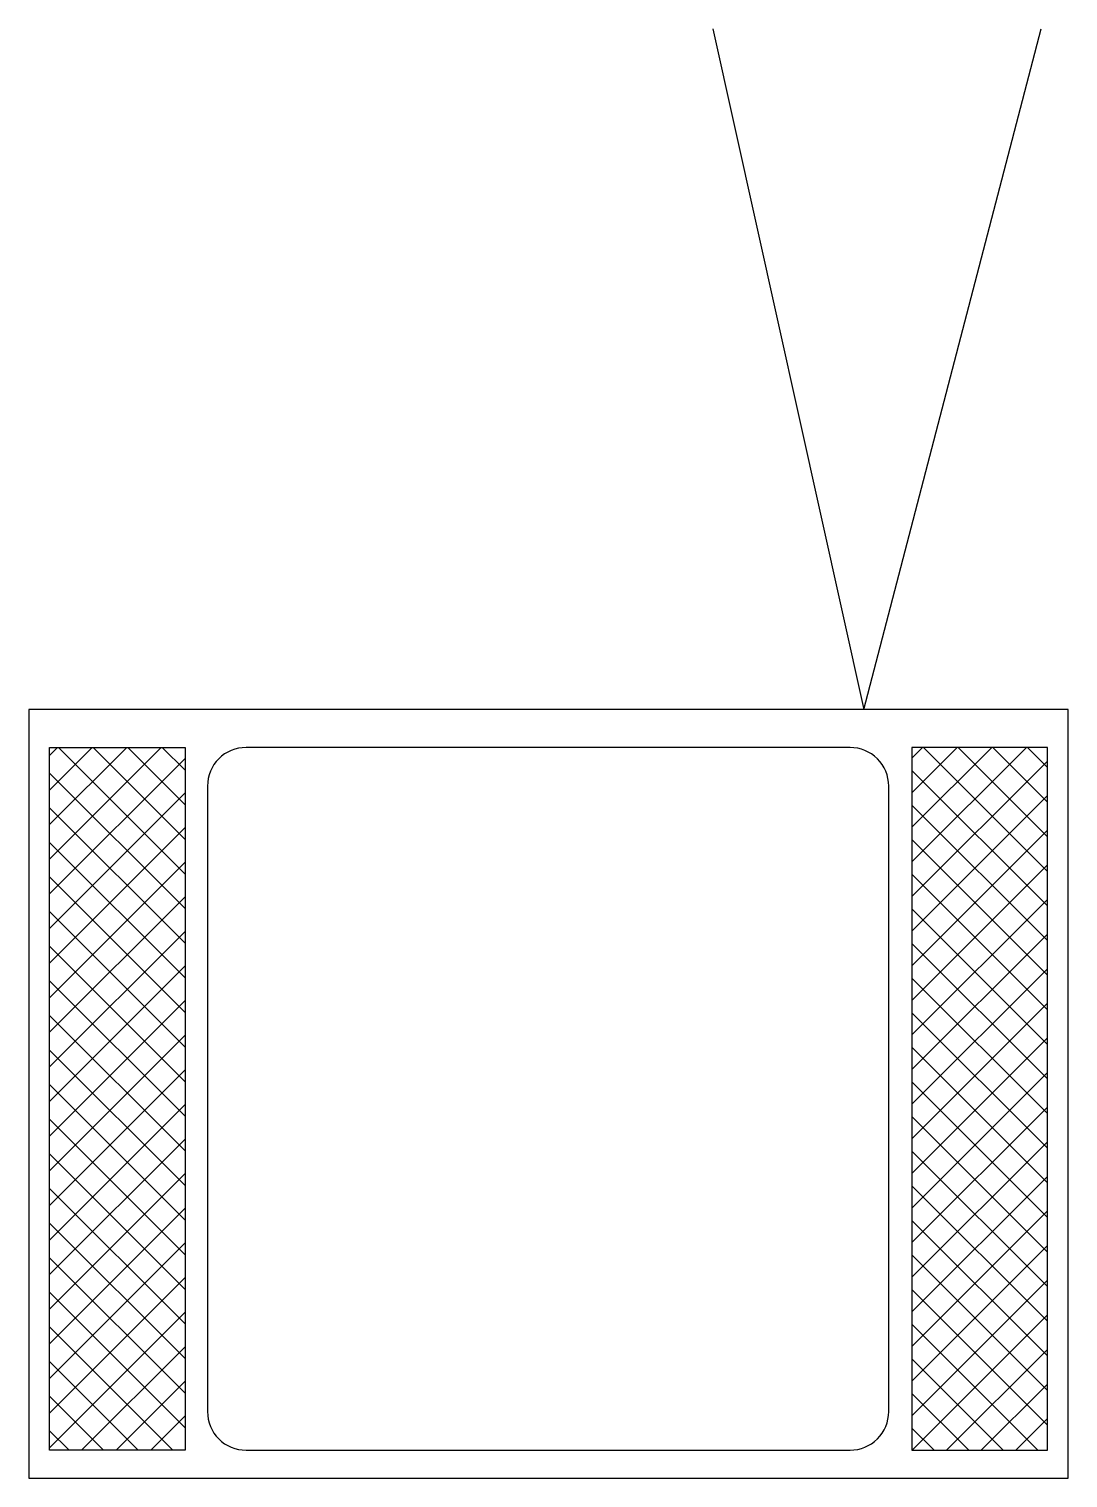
# Model space of a CAD drawing. Extents: x 6926.6 to 6994.1, y 42139 to 42233.
import ezdxf

# ---------------------------------------------------------------- set-up
doc = ezdxf.new("R2010")
doc.units = 0
doc.header["$MEASUREMENT"] = 0
doc.layers.get('0').update_dxf_attribs({"linetype": 'CONTINUOUS'})

# ---------------------------------------------------------------- blocks, each defined once
blk = doc.blocks.new('*X301')
at = {"color": 0}
for p, q in [((6909.21, 42219.58), (6923.71, 42234.08)), ((6909.21, 42224.07), (6919.22, 42234.08)), ((6909.21, 42228.56), (6914.73, 42234.08)), ((6909.21, 42233.05), (6910.24, 42234.08)), ((6926.79, 42217.66), (6910.37, 42234.08)), ((6926.79, 42222.15), (6914.86, 42234.08)), ((6926.79, 42226.64), (6919.35, 42234.08)), ((6926.79, 42231.13), (6923.84, 42234.08)), ((7021.11, 42232.7), (7022.49, 42234.08)), ((7021.11, 42228.21), (7026.98, 42234.08)), ((7021.11, 42223.72), (7031.47, 42234.08)), ((7021.11, 42219.23), (7035.96, 42234.08)), ((7038.7, 42218.01), (7022.63, 42234.08)), ((7038.7, 42222.5), (7027.12, 42234.08)), ((7038.7, 42226.99), (7031.61, 42234.08)), ((7038.7, 42231.48), (7036.1, 42234.08)), ((6909.21, 42215.09), (6926.79, 42232.67)), ((7021.11, 42214.74), (7038.7, 42232.32)), ((6926.79, 42213.17), (6909.21, 42230.75)), ((7038.7, 42213.52), (7021.11, 42231.1)), ((6909.21, 42210.6), (6926.79, 42228.18)), ((7021.11, 42210.25), (7038.7, 42227.83)), ((6926.79, 42208.68), (6909.21, 42226.26)), ((7038.7, 42209.03), (7021.11, 42226.61)), ((6909.21, 42206.11), (6926.79, 42223.69)), ((7021.11, 42205.76), (7038.7, 42223.34)), ((7038.7, 42204.54), (7021.11, 42222.12)), ((6926.79, 42204.19), (6909.21, 42221.77)), ((6909.21, 42201.62), (6926.79, 42219.2)), ((7021.11, 42201.27), (7038.7, 42218.85)), ((6926.79, 42199.7), (6909.21, 42217.28)), ((7038.7, 42200.05), (7021.11, 42217.63)), ((6909.21, 42197.13), (6926.79, 42214.71)), ((7021.11, 42196.78), (7038.7, 42214.36)), ((6926.79, 42195.21), (6909.21, 42212.79)), ((7038.7, 42195.56), (7021.11, 42213.14)), ((6909.21, 42192.64), (6926.79, 42210.22)), ((7021.11, 42192.29), (7038.7, 42209.87)), ((7038.7, 42191.07), (7021.11, 42208.65)), ((6926.79, 42190.72), (6909.21, 42208.3)), ((6909.21, 42188.15), (6926.79, 42205.73)), ((7021.11, 42187.8), (7038.7, 42205.38)), ((6926.79, 42186.23), (6909.21, 42203.81)), ((7038.7, 42186.58), (7021.11, 42204.16)), ((6909.21, 42183.66), (6926.79, 42201.24)), ((6926.79, 42181.74), (6909.21, 42199.32)), ((7021.11, 42183.31), (7038.7, 42200.89)), ((7038.7, 42182.09), (7021.11, 42199.67)), ((6909.21, 42179.16), (6926.79, 42196.75)), ((7021.11, 42178.82), (7038.7, 42196.4)), ((6926.79, 42177.25), (6909.21, 42194.83)), ((7038.7, 42177.6), (7021.11, 42195.18)), ((6909.21, 42174.67), (6926.79, 42192.26)), ((7021.11, 42174.33), (7038.7, 42191.91)), ((6926.79, 42172.76), (6909.21, 42190.34)), ((7038.7, 42173.11), (7021.11, 42190.69)), ((6909.21, 42170.18), (6926.79, 42187.77)), ((7021.11, 42169.84), (7038.7, 42187.42)), ((7038.7, 42168.62), (7021.11, 42186.2)), ((6926.79, 42168.27), (6909.21, 42185.85)), ((6909.21, 42165.69), (6926.79, 42183.28)), ((7021.11, 42165.35), (7038.7, 42182.93)), ((6926.79, 42163.78), (6909.21, 42181.36)), ((7038.7, 42164.13), (7021.11, 42181.71)), ((6909.21, 42161.2), (6926.79, 42178.79)), ((6926.79, 42159.29), (6909.21, 42176.87)), ((7021.11, 42160.86), (7038.7, 42178.44)), ((7038.7, 42159.64), (7021.11, 42177.22)), ((6909.21, 42156.71), (6926.79, 42174.3)), ((7021.11, 42156.37), (7038.7, 42173.95)), ((6926.79, 42154.8), (6909.21, 42172.38)), ((7038.7, 42155.15), (7021.11, 42172.73)), ((6909.21, 42152.22), (6926.79, 42169.81)), ((7021.11, 42151.88), (7038.7, 42169.46)), ((6926.79, 42150.31), (6909.21, 42167.89)), ((7038.7, 42150.66), (7021.11, 42168.24)), ((6909.21, 42147.73), (6926.79, 42165.32)), ((7021.11, 42147.39), (7038.7, 42164.97)), ((7038.7, 42146.17), (7021.11, 42163.75)), ((6926.79, 42145.82), (6909.21, 42163.4)), ((6909.21, 42143.24), (6926.79, 42160.83)), ((7021.13, 42142.92), (7038.7, 42160.48)), ((6925.2, 42142.92), (6909.21, 42158.91)), ((7037.46, 42142.92), (7021.11, 42159.26)), ((6913.37, 42142.92), (6926.79, 42156.34)), ((6920.71, 42142.92), (6909.21, 42154.42)), ((7032.97, 42142.92), (7021.11, 42154.77)), ((7025.62, 42142.92), (7038.7, 42155.99)), ((6917.86, 42142.92), (6926.79, 42151.85)), ((7030.11, 42142.92), (7038.7, 42151.5)), ((6916.22, 42142.92), (6909.21, 42149.93)), ((7028.48, 42142.92), (7021.11, 42150.28)), ((6922.35, 42142.92), (6926.79, 42147.36)), ((7034.6, 42142.92), (7038.7, 42147.01)), ((6911.73, 42142.92), (6909.21, 42145.44)), ((7023.99, 42142.92), (7021.11, 42145.79))]:
    blk.add_line(p, q, dxfattribs=at)

msp = doc.modelspace()

# ---------------------------------------------------------------- linework, layer by layer
at = {"elevation": -40}
msp.add_lwpolyline([(6971.001, 42232.98), (6980.802, 42188.834), (6992.317, 42232.98)], dxfattribs=at)
msp.add_lwpolyline([(6926.637, 42188.834), (6926.637, 42138.987), (6994.054, 42138.987), (6994.054, 42188.834)], close=True)
for points in [[(6936.764, 42186.374), (6936.764, 42140.793), (6927.973, 42140.793), (6927.973, 42186.374)], [(6983.926, 42186.374), (6983.926, 42140.793), (6992.717, 42140.793), (6992.717, 42186.374)]]:
    msp.add_lwpolyline(points, close=True, dxfattribs=at)
msp.add_lwpolyline([(6938.22, 42183.874), (6938.22, 42143.293, 0.414214), (6940.72, 42140.793), (6979.918, 42140.793, 0.414214), (6982.418, 42143.293), (6982.418, 42183.874, 0.414214), (6979.918, 42186.374), (6940.72, 42186.374, 0.414214)], format="xyb", close=True, dxfattribs=at)

# ---------------------------------------------------------------- block references
at = {"xscale": 0.5, "yscale": 0.5, "zscale": 0.5}
msp.add_blockref('*X301', (3473.369, 21069.335, -40), dxfattribs=at)

doc.saveas('drawing.dxf')
